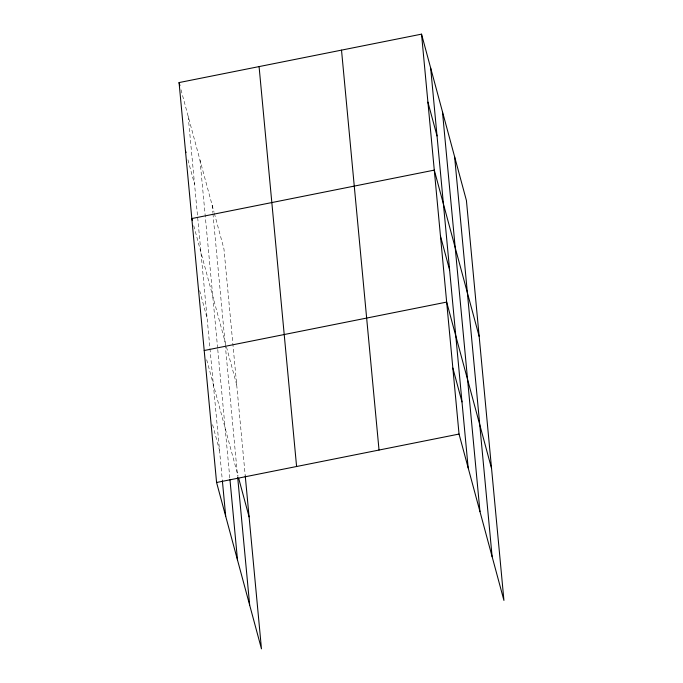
<?xml version="1.0" encoding="UTF-8"?>
<svg xmlns="http://www.w3.org/2000/svg" width="683" height="683" viewBox="0 0 683 683"><rect width="100%" height="100%" fill="white"/><g stroke="black" fill="none" stroke-linecap="round" stroke-linejoin="round"><path stroke-width="0.51" stroke-dasharray="3.42 2.56" d="M181.004 89.746L214.078 212.311M214.351 213.335L223.956 248.936L245.257 476.025M187.936 159.779L194.57 184.376M193.759 225.714L236.711 384.905M199.675 290.676L207.137 318.346M206.693 359.736L238.111 476.188M212.601 424.698L219.516 450.319M212.157 205.19L212.848 212.626M212.951 213.694L237.582 476.282M199.999 160.129L217.664 348.467M217.757 349.517L229.847 478.348M188.192 116.392L222.265 479.645"/><path stroke-width="1.02" d="M245.257 476.025L261.469 648.85L216.579 482.488L179.066 82.575L421.531 34.15L466.421 200.512L503.934 600.425L459.044 434.064L421.531 34.15M204.2 350.516L446.665 302.091L491.555 468.453M216.579 482.488L459.044 434.064M427.908 102.134L437.035 135.951M479.176 336.48L434.286 170.118L191.821 218.543L192.375 220.592M440.475 236.105L449.602 269.922M452.855 368.077L461.981 401.894M179.066 82.575L179.902 85.648M185.443 150.559L185.998 152.608M238.657 478.22L249.09 516.877M454.613 156.774L492.127 556.688M442.456 111.705L479.97 511.627M430.657 67.967L468.171 467.881M341.517 50.132L379.031 450.046M259.079 66.593L296.593 466.506M237.684 477.323L249.671 605.112M229.94 479.398L237.505 560.043M222.368 480.695L225.706 516.305"/></g></svg>
